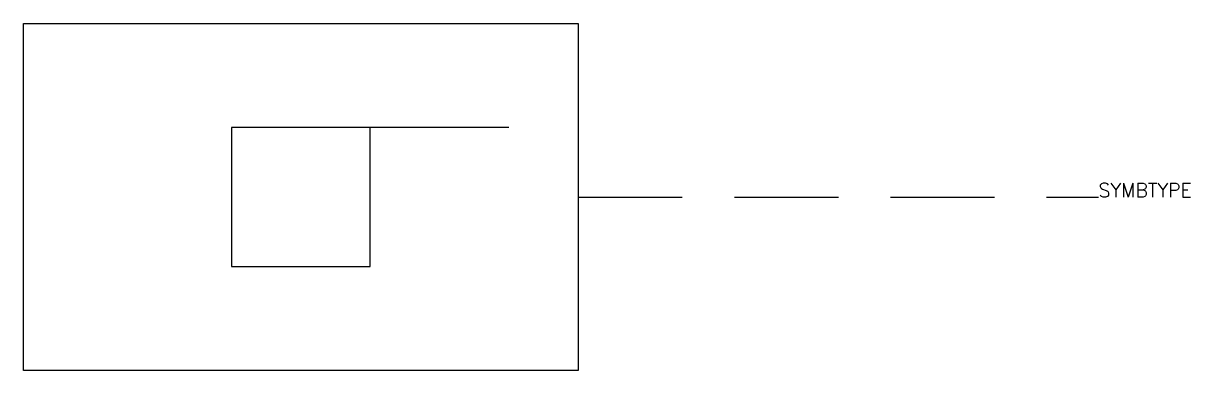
# Model space of a CAD drawing. Extents: x 334.5 to 351.3, y 117.5 to 122.5.
import ezdxf

# ---------------------------------------------------------------- set-up
doc = ezdxf.new("R2010")
doc.units = 0
doc.header["$LTSCALE"] = 6
doc.header["$MEASUREMENT"] = 0
doc.linetypes.add('HIDDEN', pattern=[0.375, 0.25, -0.125])
doc.layers.get('0').update_dxf_attribs({"linetype": 'CONTINUOUS'})
doc.layers.add('1', color=8, linetype='CONTINUOUS')
doc.layers.add('3', color=30, linetype='CONTINUOUS')
doc.styles.get("Standard").update_dxf_attribs({"font": 'simplex', "width": 0.85})

msp = doc.modelspace()

# ---------------------------------------------------------------- linework, layer by layer
at = {"layer": '1'}
for p, q in [((341.5, 121), (337.5, 121)), ((337.5, 121), (337.5, 119)), ((339.5, 119), (339.5, 121)), ((337.5, 119), (339.5, 119))]:
    msp.add_line(p, q, dxfattribs=at)
at = {"layer": '1', "linetype": 'HIDDEN'}
msp.add_line((342.5, 120), (350, 120), dxfattribs=at)
at = {"layer": '3'}
for p, q in [((334.5, 122.5), (342.5, 122.5)), ((334.5, 117.5), (334.5, 122.5)), ((342.5, 122.5), (342.5, 117.5)), ((342.5, 117.5), (334.5, 117.5))]:
    msp.add_line(p, q, dxfattribs=at)

# ---------------------------------------------------------------- texts
at = {"flags": 1}
msp.add_attdef('SYMBTYPE', (350, 120), 'GN', height=0.2, dxfattribs=at)

doc.saveas('drawing.dxf')
